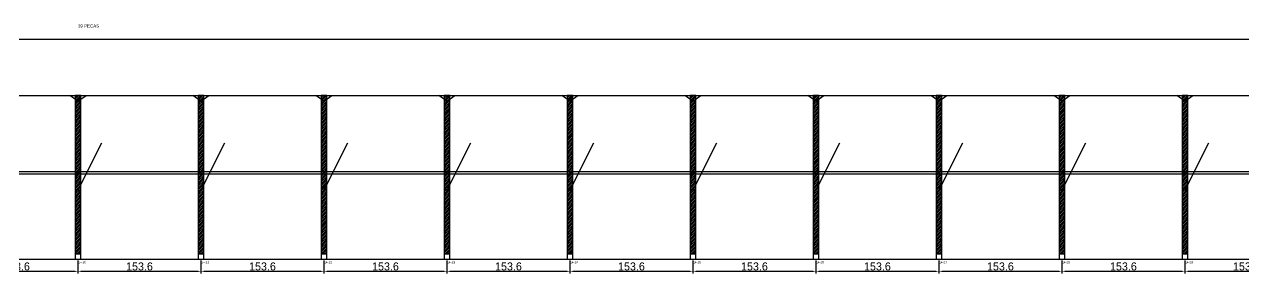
# Model space of a CAD drawing. Header units: metres. Extents: x -30 to 5929, y -25 to 308.
# Drawn here: x 2882 to 4405, y -25 to 287 of the extents above; entities that cross this region are included whole.
import ezdxf

# ---------------------------------------------------------------- set-up
doc = ezdxf.new("R2010")
doc.units = ezdxf.units.M
for name, color, linetype in [('BARRA_ANCORAGEM', 1, 'Continuous'), ('COTA', 241, 'Continuous'), ('GARFOS OK', 3, 'Continuous'), ('NOME DA VIGA', 6, 'Continuous'), ('SARR_7x7', 40, 'Continuous'), ('TIRAS REESCORAMENTO', 252, 'Continuous'), ('VIGAS', 3, 'Continuous')]:
    doc.layers.add(name, color=color, linetype=linetype)
doc.dimstyles.new('EZ DXF', dxfattribs={"dimtxt": 10, "dimasz": 3.5, "dimexe": 3, "dimexo": 1.5, "dimgap": 1, "dimtad": 1, "dimdec": 1, "dimdsep": 46, "dimcen": 2.5, "dimazin": 3, "dimtfac": 1, "dimtmove": 0, "dimatfit": 3})

msp = doc.modelspace()

# ---------------------------------------------------------------- hatches: boundary and pattern name
at = {"layer": 'COTA'}
h = msp.add_hatch(dxfattribs=at)
h.set_pattern_fill('ANSI31', scale=0.5)
h.paths.add_polyline_path([(2945.79, 0), (2952.79, 0), (2952.79, 198), (2945.79, 198)])
h = msp.add_hatch(dxfattribs=at)
h.set_pattern_fill('ANSI31', scale=0.5)
h.paths.add_polyline_path([(3099.43, 0), (3106.43, 0), (3106.43, 198), (3099.43, 198)])
h = msp.add_hatch(dxfattribs=at)
h.set_pattern_fill('ANSI31', scale=0.5)
h.paths.add_polyline_path([(3253.08, 0), (3260.08, 0), (3260.08, 198), (3253.08, 198)])
h = msp.add_hatch(dxfattribs=at)
h.set_pattern_fill('ANSI31', scale=0.5)
h.paths.add_polyline_path([(3406.73, 0), (3413.73, 0), (3413.73, 198), (3406.73, 198)])
h = msp.add_hatch(dxfattribs=at)
h.set_pattern_fill('ANSI31', scale=0.5)
h.paths.add_polyline_path([(3560.37, 0), (3567.37, 0), (3567.37, 198), (3560.37, 198)])
h = msp.add_hatch(dxfattribs=at)
h.set_pattern_fill('ANSI31', scale=0.5)
h.paths.add_polyline_path([(3714.02, 0), (3721.02, 0), (3721.02, 198), (3714.02, 198)])
h = msp.add_hatch(dxfattribs=at)
h.set_pattern_fill('ANSI31', scale=0.5)
h.paths.add_polyline_path([(3867.67, 0), (3874.67, 0), (3874.67, 198), (3867.67, 198)])
h = msp.add_hatch(dxfattribs=at)
h.set_pattern_fill('ANSI31', scale=0.5)
h.paths.add_polyline_path([(4021.32, 0), (4028.32, 0), (4028.32, 198), (4021.32, 198)])
h = msp.add_hatch(dxfattribs=at)
h.set_pattern_fill('ANSI31', scale=0.5)
h.paths.add_polyline_path([(4174.96, 0), (4181.96, 0), (4181.96, 198), (4174.96, 198)])
h = msp.add_hatch(dxfattribs=at)
h.set_pattern_fill('ANSI31', scale=0.5)
h.paths.add_polyline_path([(4328.61, 0), (4335.61, 0), (4335.61, 198), (4328.61, 198)])

# ---------------------------------------------------------------- linework, layer by layer
at = {"layer": 'BARRA_ANCORAGEM'}
for p, q in [((2949.29, 79.2), (2978.99, 138.6)), ((3102.93, 79.2), (3132.63, 138.6)), ((3256.58, 79.2), (3286.28, 138.6)), ((3410.23, 79.2), (3439.93, 138.6)), ((3563.87, 79.2), (3593.57, 138.6)), ((3717.52, 79.2), (3747.22, 138.6)), ((3871.17, 79.2), (3900.87, 138.6)), ((4024.82, 79.2), (4054.52, 138.6)), ((4178.46, 79.2), (4208.16, 138.6)), ((4332.11, 79.2), (4361.81, 138.6))]:
    msp.add_line(p, q, dxfattribs=at)
at = {"layer": 'GARFOS OK'}
for p, q in [((2949.29, 191), (2939.29, 198)), ((2939.29, 198), (2959.29, 198)), ((2949.29, 191), (2959.29, 198)), ((3102.93, 191), (3092.93, 198)), ((3092.93, 198), (3112.93, 198)), ((3102.93, 191), (3112.93, 198)), ((3256.58, 191), (3246.58, 198)), ((3246.58, 198), (3266.58, 198)), ((3256.58, 191), (3266.58, 198)), ((3410.23, 191), (3400.23, 198)), ((3400.23, 198), (3420.23, 198)), ((3410.23, 191), (3420.23, 198)), ((3563.87, 191), (3553.87, 198)), ((3553.87, 198), (3573.87, 198)), ((3563.87, 191), (3573.87, 198)), ((3717.52, 191), (3707.52, 198)), ((3707.52, 198), (3727.52, 198)), ((3717.52, 191), (3727.52, 198)), ((3871.17, 191), (3861.17, 198)), ((3861.17, 198), (3881.17, 198)), ((3871.17, 191), (3881.17, 198)), ((4024.82, 191), (4014.82, 198)), ((4014.82, 198), (4034.82, 198)), ((4024.82, 191), (4034.82, 198)), ((4178.46, 191), (4168.46, 198)), ((4168.46, 198), (4188.46, 198)), ((4178.46, 191), (4188.46, 198)), ((4332.11, 191), (4322.11, 198)), ((4322.11, 198), (4342.11, 198)), ((4332.11, 191), (4342.11, 198))]:
    msp.add_line(p, q, dxfattribs=at)
at = {"layer": 'GARFOS OK', "linetype": 'CONTINUOUS'}
msp.add_line((-30, -7), (5928.58, -7), dxfattribs=at)
at = {"layer": 'GARFOS OK'}
for points in [[(2945.79, 0), (2952.79, 0), (2952.79, 198), (2945.79, 198), (2945.79, 0)], [(3099.43, 0), (3106.43, 0), (3106.43, 198), (3099.43, 198), (3099.43, 0)], [(3253.08, 0), (3260.08, 0), (3260.08, 198), (3253.08, 198), (3253.08, 0)], [(3406.73, 0), (3413.73, 0), (3413.73, 198), (3406.73, 198), (3406.73, 0)], [(3560.37, 0), (3567.37, 0), (3567.37, 198), (3560.37, 198), (3560.37, 0)], [(3714.02, 0), (3721.02, 0), (3721.02, 198), (3714.02, 198), (3714.02, 0)], [(3867.67, 0), (3874.67, 0), (3874.67, 198), (3867.67, 198), (3867.67, 0)], [(4021.32, 0), (4028.32, 0), (4028.32, 198), (4021.32, 198), (4021.32, 0)], [(4174.96, 0), (4181.96, 0), (4181.96, 198), (4174.96, 198), (4174.96, 0)], [(4328.61, 0), (4335.61, 0), (4335.61, 198), (4328.61, 198), (4328.61, 0)]]:
    msp.add_lwpolyline(points, dxfattribs=at)
at = {"layer": 'SARR_7x7'}
for points in [[(2945.79, -7), (2952.79, -7), (2952.79, 0), (2945.79, 0), (2945.79, -7)], [(3099.43, -7), (3106.43, -7), (3106.43, 0), (3099.43, 0), (3099.43, -7)], [(3253.08, -7), (3260.08, -7), (3260.08, 0), (3253.08, 0), (3253.08, -7)], [(3406.73, -7), (3413.73, -7), (3413.73, 0), (3406.73, 0), (3406.73, -7)], [(3560.37, -7), (3567.37, -7), (3567.37, 0), (3560.37, 0), (3560.37, -7)], [(3714.02, -7), (3721.02, -7), (3721.02, 0), (3714.02, 0), (3714.02, -7)], [(3867.67, -7), (3874.67, -7), (3874.67, 0), (3867.67, 0), (3867.67, -7)], [(4021.32, -7), (4028.32, -7), (4028.32, 0), (4021.32, 0), (4021.32, -7)], [(4174.96, -7), (4181.96, -7), (4181.96, 0), (4174.96, 0), (4174.96, -7)], [(4328.61, -7), (4335.61, -7), (4335.61, 0), (4328.61, 0), (4328.61, -7)]]:
    msp.add_lwpolyline(points, dxfattribs=at)
at = {"layer": 'TIRAS REESCORAMENTO'}
for points in [[(2795.64, 100), (2949.29, 100), (2949.29, 102.5), (2795.64, 102.5), (2795.64, 100)], [(2949.29, 100), (3102.93, 100), (3102.93, 102.5), (2949.29, 102.5), (2949.29, 100)], [(3102.93, 100), (3256.58, 100), (3256.58, 102.5), (3102.93, 102.5), (3102.93, 100)], [(3256.58, 100), (3410.23, 100), (3410.23, 102.5), (3256.58, 102.5), (3256.58, 100)], [(3410.23, 100), (3563.87, 100), (3563.87, 102.5), (3410.23, 102.5), (3410.23, 100)], [(3563.87, 100), (3717.52, 100), (3717.52, 102.5), (3563.87, 102.5), (3563.87, 100)], [(3717.52, 100), (3871.17, 100), (3871.17, 102.5), (3717.52, 102.5), (3717.52, 100)], [(3871.17, 100), (4024.82, 100), (4024.82, 102.5), (3871.17, 102.5), (3871.17, 100)], [(4024.82, 100), (4178.46, 100), (4178.46, 102.5), (4024.82, 102.5), (4024.82, 100)], [(4178.46, 100), (4332.11, 100), (4332.11, 102.5), (4178.46, 102.5), (4178.46, 100)], [(4332.11, 100), (4485.76, 100), (4485.76, 102.5), (4332.11, 102.5), (4332.11, 100)]]:
    msp.add_lwpolyline(points, dxfattribs=at)
at = {"layer": 'VIGAS'}
msp.add_lwpolyline([(0, 198), (5898.58, 198), (5898.58, 268), (0, 268), (0, 198)], dxfattribs=at)

# ---------------------------------------------------------------- texts
at = {"layer": 'NOME DA VIGA'}
for s, height, p in [('39 PECAS', 4, (2949.29, 283)), ('GF20', 3, (2949.29, -12)), ('GF21', 3, (3102.93, -12)), ('GF22', 3, (3256.58, -12)), ('GF23', 3, (3410.23, -12)), ('GF24', 3, (3563.87, -12)), ('GF25', 3, (3717.52, -12)), ('GF26', 3, (3871.17, -12)), ('GF27', 3, (4024.82, -12)), ('GF28', 3, (4178.46, -12)), ('GF29', 3, (4332.11, -12))]:
    msp.add_text(s, height=height, dxfattribs=at).set_placement(p)

# ---------------------------------------------------------------- dimensions: what is measured, and where the dimension line sits
at = {"layer": 'COTA'}
for base, p1, p2 in [((2795.6413, -22), (2795.6413, -7), (2949.288, -7)), ((2949.29, -22), (2949.29, -7), (3102.93, -7)), ((3102.9348, -22), (3102.9348, -7), (3256.5815, -7)), ((3256.5815, -22), (3256.5815, -7), (3410.2282, -7)), ((3410.23, -22), (3410.23, -7), (3563.87, -7)), ((3563.875, -22), (3563.875, -7), (3717.5217, -7)), ((3717.5217, -22), (3717.5217, -7), (3871.1685, -7)), ((3871.1685, -22), (3871.1685, -7), (4024.8152, -7)), ((4024.82, -22), (4024.82, -7), (4178.46, -7)), ((4178.4619, -22), (4178.4619, -7), (4332.1087, -7)), ((4332.1087, -22), (4332.1087, -7), (4485.7554, -7))]:
    msp.add_linear_dim(base=base, p1=p1, p2=p2, dimstyle='EZ DXF', dxfattribs=at).render()

doc.saveas('drawing.dxf')
